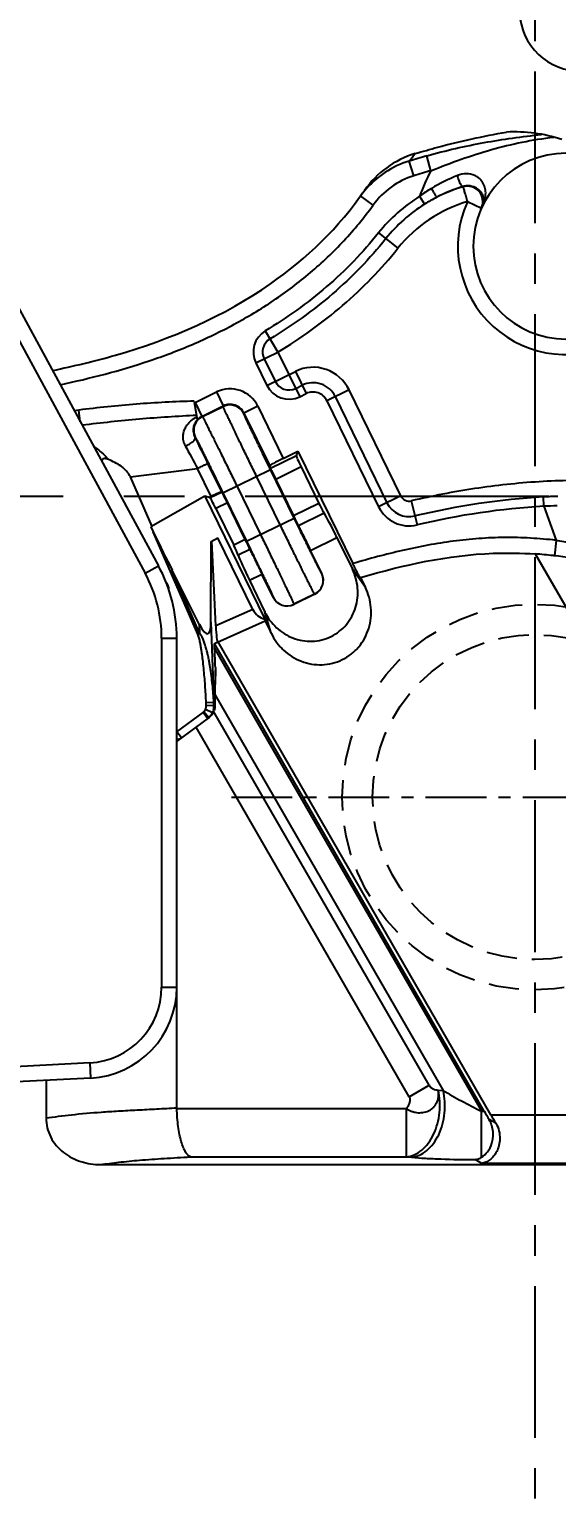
# Model space of a CAD drawing. Header units: millimetres. Extents: x 28656 to 29764, y -21384 to -20601.
# Drawn here: x 29543.46 to 29560.83, y -20935.27 to -20886.88 of the extents above; entities that cross this region are included whole.
import ezdxf

# ---------------------------------------------------------------- set-up
doc = ezdxf.new("R2010")
doc.units = ezdxf.units.MM
doc.header["$LTSCALE"] = 8
doc.linetypes.add('CENTER', pattern=[2, 1.25, -0.25, 0.25, -0.25])
doc.linetypes.add('HIDDEN', pattern=[0.375, 0.25, -0.125])
doc.layers.get('DEFPOINTS').update_dxf_attribs({"color": 6})
doc.layers.add('Cav-cor', color=30, linetype='Continuous')
doc.layers.add('CL', color=1, linetype='Continuous')
doc.layers.add('dim', color=3, linetype='Continuous', lineweight=15)
doc.styles.get("Standard").update_dxf_attribs({"font": 'txt.shx', "width": 0.8, "bigfont": 'chineset.shx'})
doc.dimstyles.new('ISO-25', dxfattribs={"dimtxt": 5, "dimasz": 4, "dimexe": 0.3, "dimexo": 0.3, "dimtad": 0, "dimzin": 1, "dimdsep": 46, "dimtxsty": 'Standard', "dimcen": 0, "dimclrd": 3, "dimclre": 3, "dimclrt": 3, "dimazin": 0, "dimtfac": 1, "dimtofl": 0, "dimtmove": 0, "dimatfit": 0, "dimfxl": 0, "dimarcsym": 0})

# ---------------------------------------------------------------- blocks, each defined once
blk = doc.blocks.new('*D26675')
at = {"layer": 'DEFPOINTS', "color": 0}
for p in [(29500.117, -20934.266), (29620.117, -20934.266), (29500.117, -21006.249)]:
    blk.add_point(p, dxfattribs=at)
at = {"layer": 'dim', "color": 3, "lineweight": -2}
for p, q in [((29500.117, -20934.566), (29500.117, -21006.549)), ((29620.117, -20934.566), (29620.117, -21006.549)), ((29504.117, -21006.249), (29551.159, -21006.249)), ((29616.117, -21006.249), (29569.076, -21006.249))]:
    blk.add_line(p, q, dxfattribs=at)
at = {"layer": 'dim', "color": 3}
for points in [[(29504.117, -21005.582), (29504.117, -21006.916), (29500.117, -21006.249)], [(29616.117, -21006.916), (29616.117, -21005.582), (29620.117, -21006.249)]]:
    blk.add_solid(points, dxfattribs=at)
at = {"layer": 'dim', "color": 3, "insert": (29560.117, -21006.249), "char_height": 5, "attachment_point": 5}
blk.add_mtext('120.00', dxfattribs=at)

msp = doc.modelspace()

# ---------------------------------------------------------------- linework, layer by layer
at = {"linetype": 'CENTER', "ltscale": 0.5}
msp.add_line((29560.117, -20648.266), (29560.117, -20998.266), dxfattribs=at)
at = {"color": 8, "linetype": 'CENTER', "ltscale": 0.2}
msp.add_line((29550.117, -20912.166), (29570.117, -20912.166), dxfattribs=at)
at = {"color": 8, "linetype": 'HIDDEN', "ltscale": 0.5}
for radius in [6.35, 5.35]:
    msp.add_circle((29560.117, -20912.166), radius, dxfattribs=at)
at = {"layer": 'Cav-cor', "color": 241}
for p, q in [((29556.693, -20891.537), (29556.554, -20891.048)), ((29556.126, -20891.705), (29555.976, -20891.219)), ((29554.786, -20892.668), (29554.373, -20892.369)), ((29556.318, -20892.379), (29556.48, -20892.638)), ((29557.891, -20892.556), (29558.356, -20892.766)), ((29541.404, -20893.981), (29547.272, -20904.789)), ((29541.843, -20893.742), (29547.711, -20904.55)), ((29554.967, -20893.584), (29555.603, -20894.092)), ((29551.231, -20896.813), (29551.651, -20897.511)), ((29550.919, -20897.868), (29551.651, -20897.511)), ((29551.193, -20897.734), (29551.553, -20898.471)), ((29551.651, -20897.511), (29552.368, -20898.98)), ((29550.919, -20897.868), (29551.279, -20898.605)), ((29551.279, -20898.605), (29552.224, -20898.144)), ((29552.224, -20898.144), (29552.581, -20898.876)), ((29548.919, -20899.168), (29549.625, -20898.824)), ((29549.625, -20898.824), (29549.848, -20899.283)), ((29552.234, -20898.706), (29552.447, -20898.602)), ((29553.996, -20898.754), (29553.264, -20899.111)), ((29555.7, -20902.248), (29553.996, -20898.754)), ((29548.892, -20899.126), (29548.899, -20899.167)), ((29548.999, -20899.736), (29548.899, -20899.167)), ((29548.899, -20899.167), (29548.901, -20899.177)), ((29548.919, -20899.168), (29549.142, -20899.627)), ((29549.142, -20899.627), (29549.848, -20899.283)), ((29549.16, -20899.633), (29549.842, -20899.301)), ((29549.842, -20899.301), (29549.848, -20899.283)), ((29550.988, -20899.294), (29550.53, -20899.517)), ((29550.988, -20899.294), (29551.825, -20901.01)), ((29552.368, -20898.98), (29552.581, -20898.876)), ((29553.264, -20899.111), (29554.968, -20902.605)), ((29553.538, -20898.977), (29555.242, -20902.471)), ((29545.086, -20899.421), (29544.937, -20899.44)), ((29545.135, -20899.804), (29545.086, -20899.421)), ((29549.142, -20899.627), (29549.16, -20899.633)), ((29550.524, -20899.535), (29550.53, -20899.517)), ((29550.53, -20899.517), (29551.379, -20901.257)), ((29548.922, -20900.314), (29548.926, -20900.315)), ((29549.8, -20902.111), (29549.344, -20901.176)), ((29552.257, -20900.926), (29551.404, -20901.342)), ((29551.825, -20901.01), (29552.309, -20900.774)), ((29552.257, -20900.926), (29552.309, -20900.774)), ((29552.309, -20900.774), (29554.115, -20904.476)), ((29546.79, -20901.623), (29548.996, -20901.342)), ((29547.5, -20903.251), (29546.79, -20901.623)), ((29549.447, -20902.267), (29548.996, -20901.342)), ((29549.836, -20902.141), (29551.402, -20901.377)), ((29551.723, -20903.199), (29550.944, -20901.6)), ((29551.379, -20901.257), (29551.404, -20901.342)), ((29552.182, -20902.975), (29551.402, -20901.377)), ((29552.414, -20901.294), (29551.576, -20901.703)), ((29551.576, -20901.703), (29552.161, -20902.903)), ((29552.414, -20901.294), (29553, -20902.494)), ((29549.807, -20902.121), (29549.413, -20902.313)), ((29549.807, -20902.121), (29549.8, -20902.111)), ((29549.836, -20902.141), (29550.615, -20903.739)), ((29550.294, -20901.917), (29551.074, -20903.515)), ((29549.242, -20902.255), (29547.462, -20903.269)), ((29549.413, -20902.313), (29549.242, -20902.255)), ((29549.242, -20902.255), (29551.216, -20906.301)), ((29549.447, -20902.267), (29549.378, -20902.301)), ((29549.986, -20902.478), (29549.606, -20902.664)), ((29549.606, -20902.664), (29550.191, -20903.864)), ((29550.571, -20903.678), (29549.986, -20902.478)), ((29553, -20902.494), (29552.161, -20902.903)), ((29555.7, -20902.248), (29554.968, -20902.605)), ((29556.045, -20902.411), (29556.233, -20903.204)), ((29560.416, -20902.587), (29560.399, -20902.282)), ((29560.416, -20902.587), (29560.818, -20903.71)), ((29550.615, -20903.739), (29552.182, -20902.975)), ((29553.17, -20902.815), (29552.322, -20903.228)), ((29547.462, -20903.269), (29547.542, -20903.432)), ((29549.009, -20906.797), (29547.542, -20903.432)), ((29549.445, -20903.751), (29549.674, -20903.624)), ((29550.827, -20905.987), (29549.674, -20903.624)), ((29552.725, -20904.041), (29553.595, -20903.617)), ((29553.595, -20903.617), (29554.105, -20904.663)), ((29549.44, -20906.4), (29549.445, -20903.751)), ((29549.599, -20906.529), (29549.472, -20903.736)), ((29550.571, -20903.678), (29550.191, -20903.864)), ((29550.728, -20904.006), (29550.339, -20904.195)), ((29553.096, -20904.802), (29552.724, -20904.041)), ((29560.818, -20903.71), (29560.759, -20904.217)), ((29547.272, -20904.789), (29547.711, -20904.55)), ((29560.13, -20904.158), (29570.796, -20922.633)), ((29547.973, -20905.112), (29548.008, -20905.177)), ((29549.059, -20906.472), (29548.162, -20904.688)), ((29549.07, -20906.77), (29548.162, -20904.688)), ((29550.71, -20905.024), (29551.121, -20904.823)), ((29550.71, -20905.024), (29551.22, -20906.07)), ((29551.492, -20905.584), (29551.121, -20904.823)), ((29553.096, -20904.802), (29553.092, -20904.801)), ((29554.53, -20905.257), (29554.105, -20904.663)), ((29554.372, -20904.932), (29554.53, -20905.257)), ((29547.999, -20905.181), (29548.008, -20905.177)), ((29551.494, -20905.58), (29551.492, -20905.584)), ((29552.861, -20905.484), (29552.174, -20905.819)), ((29552.857, -20905.483), (29552.176, -20905.815)), ((29552.861, -20905.484), (29552.857, -20905.483)), ((29550.827, -20905.987), (29549.599, -20906.529)), ((29551.426, -20906.771), (29551.22, -20906.07)), ((29552.176, -20905.815), (29552.174, -20905.819)), ((29549.059, -20906.472), (29549.07, -20906.77)), ((29549.44, -20906.4), (29549.537, -20909.048)), ((29549.555, -20907.105), (29551.233, -20906.365)), ((29551.229, -20906.367), (29551.426, -20906.771)), ((29547.817, -20906.936), (29548.317, -20906.936)), ((29547.817, -20906.936), (29547.817, -20918.419)), ((29548.317, -20922.398), (29548.317, -20906.936)), ((29549.07, -20906.77), (29549.009, -20906.797)), ((29558.67, -20922.633), (29549.675, -20907.053)), ((29558.449, -20922.511), (29549.555, -20907.105)), ((29549.562, -20907.269), (29549.555, -20907.105)), ((29549.562, -20907.269), (29558.362, -20922.511)), ((29549.587, -20907.894), (29549.586, -20908.04)), ((29549.587, -20907.894), (29549.589, -20908.04)), ((29549.586, -20908.04), (29549.586, -20908.191)), ((29549.568, -20908.788), (29549.567, -20909.066)), ((29549.568, -20908.788), (29557.097, -20921.829)), ((29548.317, -20910.012), (29549.181, -20909.376)), ((29549.332, -20909.581), (29549.181, -20909.376)), ((29549.379, -20909.541), (29549.206, -20909.354)), ((29549.493, -20909.387), (29549.263, -20909.277)), ((29549.537, -20909.048), (29549.284, -20909.059)), ((29549.288, -20909.155), (29549.284, -20909.059)), ((29549.542, -20909.144), (29549.288, -20909.155)), ((29549.536, -20909.352), (29549.532, -20909.361)), ((29556.628, -20921.652), (29549.532, -20909.361)), ((29549.542, -20909.144), (29549.537, -20909.048)), ((29549.542, -20909.144), (29549.566, -20909.125)), ((29549.567, -20909.066), (29549.566, -20909.115)), ((29549.566, -20909.115), (29549.566, -20909.205)), ((29548.317, -20910.329), (29549.358, -20909.562)), ((29555.974, -20922.03), (29548.95, -20909.863)), ((29548.468, -20910.218), (29548.317, -20910.013)), ((29547.817, -20918.419), (29548.317, -20918.419)), ((29545.448, -20920.916), (29500.117, -20923.291)), ((29545.448, -20920.916), (29545.474, -20921.415)), ((29545.474, -20921.415), (29500.117, -20923.792)), ((29544.011, -20921.492), (29544.011, -20922.732)), ((29555.974, -20922.03), (29556.628, -20921.652)), ((29556.929, -20921.815), (29557.097, -20921.829)), ((29548.317, -20922.398), (29548.318, -20922.419)), ((29548.318, -20922.419), (29555.883, -20922.419)), ((29555.883, -20924.013), (29555.883, -20922.419)), ((29558.362, -20922.511), (29558.449, -20922.511)), ((29558.362, -20924.023), (29558.362, -20922.511)), ((29558.83, -20922.906), (29558.61, -20922.784)), ((29558.67, -20922.633), (29570.796, -20922.633)), ((29545.805, -20924.266), (29582.863, -20924.266)), ((29548.771, -20924.013), (29555.883, -20924.013)), ((29555.883, -20924.013), (29556.051, -20924.027)), ((29558.367, -20924.227), (29558.145, -20924.104)), ((29570.796, -20924.227), (29558.367, -20924.227))]:
    msp.add_line(p, q, dxfattribs=at)
for centre, radius, start, end in [((29561.609, -20886.254), 2, 187.1034, 7.1034), ((29559.426, -20895.358), 5.1, 72.02, 92.7002), ((29557.059, -20893.953), 3.108, 106.6447, 145.3464), ((29542.851, -20880.667), 16.842, 321.2017, 322.2601), ((29564.155, -20917.778), 27.789, 105.874, 107.117), ((29561.146, -20894.024), 3.06, 0.2231, 359.7925), ((29556.883, -20894.178), 3.094, 107.0501, 140.094), ((29564.195, -20917.913), 27.422, 105.8774, 107.1138), ((29561.146, -20894.024), 5.1, 150.821, 161.1923), ((29556.891, -20894.184), 2.594, 107.1662, 144.2365), ((29559.665, -20897.023), 5.725, 111.5547, 121.0835), ((29557.891, -20892.557), 0.51, 335.8004, 106.3413), ((29556.891, -20894.185), 3.105, 140.0705, 144.1993), ((29559.185, -20896.957), 5.402, 122.0585, 141.3521), ((29559.599, -20896.905), 5.59, 121.1318, 125.945), ((29559.245, -20897.048), 5.204, 116.9603, 122.0825), ((29559.295, -20897.135), 5.305, 106.9071, 117.0144), ((29559.186, -20896.958), 5.098, 106.3856, 116.827), ((29560.979, -20893.796), 3.665, 151.7112, 151.8512), ((29559.186, -20896.957), 5.096, 122.0588, 141.3526), ((29559.185, -20896.957), 4.587, 106.3822, 141.3528), ((29561.146, -20894.024), 3.57, 155.7336, 299.5719), ((29551.651, -20897.511), 0.814, 121.0553, 205.9996), ((29551.651, -20897.511), 0.509, 121.0559, 205.9997), ((29552.805, -20899.335), 1.325, 25.9866, 116.0136), ((29550.072, -20899.741), 1.02, 26.0012, 115.9996), ((29552.011, -20898.248), 0.814, 206.0002, 295.9998), ((29552.011, -20898.248), 0.509, 206.0002, 295.9998), ((29552.805, -20899.335), 0.816, 25.9831, 116.017), ((29552.805, -20899.335), 0.51, 25.9648, 116.0349), ((29549.367, -20900.086), 1.022, 116.0331, 117.1469), ((29550.065, -20899.759), 0.51, 26.0053, 115.9947), ((29550.072, -20899.741), 0.51, 25.993, 116.007), ((29549.384, -20900.091), 0.51, 138.5097, 205.9899), ((29549.366, -20900.085), 0.51, 116.0011, 136.0451), ((29549.379, -20900.087), 0.503, 137.2671, 138.4712), ((29549.386, -20900.094), 0.514, 116.0833, 137.2404), ((29622.737, -20861.416), 83.856, 207.85506, 208.43262), ((29312.585, -21016.611), 263.401, 25.99219, 26.20093), ((29555.975, -20902.114), 1.12, 206.0053, 283.337), ((29555.975, -20902.113), 0.816, 206.0467, 283.2939), ((29555.975, -20902.114), 0.306, 205.9927, 283.3494), ((29561.827, -20926.649), 24.409, 93.3557, 103.419), ((29561.827, -20926.649), 24.104, 93.3565, 103.4199), ((29561.636, -20923.993), 21.746, 92.0215, 93.2611), ((29561.07, -20920.538), 17.963, 90.6975, 92.0847), ((29543.317, -20906.936), 5, 0, 28.5), ((29559.183, -20917.79), 13.665, 83.5588, 86.0241), ((29559.156, -20918.04), 13.916, 83.3857, 83.5657), ((29559.097, -20918.497), 14.376, 78.824, 83.3621), ((29543.317, -20906.936), 4.5, 0, 28.5), ((29552.633, -20905.024), 0.51, 296.0053, 25.9947), ((29551.952, -20905.357), 0.51, 206.0053, 295.9947), ((29549.032, -20909.167), 0.256, 334.4499, 2.5795), ((29549.036, -20909.171), 0.505, 309.4529, 334.7386), ((29549.033, -20909.167), 0.509, 312.7901, 334.4651), ((29549.031, -20909.168), 0.511, 334.6099, 344.3533), ((29549.032, -20909.168), 0.51, 344.364, 2.7472), ((29549.296, -20909.24), 0.265, 329.8855, 331.3767), ((29549.297, -20909.241), 0.264, 331.377, 332.8714), ((29549.276, -20909.232), 0.287, 335.2539, 340.6033), ((29545.317, -20918.419), 2.5, 273, 0), ((29545.317, -20918.419), 3, 273, 0)]:
    msp.add_arc(centre, radius, start, end, dxfattribs=at)
for centre, major_axis, ratio, start_param, end_param in [((29551.837, -20901.034), (0.458, 0.224), 0.052408, 1.570796, 3.132866), ((29552.433, -20901.285), (-0.175, 0.36), 0.052408, 0.05236, 1.570796), ((29551.579, -20901.701), (-0.175, 0.36), 0.008727, 0.05236, 1.570796), ((29549.525, -20902.245), (0.275, 0.134), 0.05238, 0.008722, 1.836185), ((29549.982, -20902.48), (-0.175, 0.36), 0.008727, -1.570796, -0.05236), ((29549.587, -20902.673), (-0.175, 0.36), 0.052408, -1.570796, -0.05236), ((29553.018, -20902.485), (-0.175, 0.36), 0.052408, -4.712389, -3.575393), ((29552.164, -20902.901), (-0.175, 0.36), 0.008727, -4.712389, -3.575393), ((29553.548, -20903.64), (-0.438, 0.899), 0.052408, -1.570796, -0.4338), ((29545.586, -20898.948), (-3.27, 7.006), 0.020867, -4.027633, -3.761994), ((29550.172, -20903.873), (-0.175, 0.36), 0.052408, -2.707793, -1.570796), ((29550.568, -20903.68), (-0.175, 0.36), 0.008727, -2.707793, -1.570796), ((29550.757, -20905.001), (-0.438, 0.899), 0.052408, 0.4338, 1.570796), ((29552.637, -20905.026), (0.482, -0.166), 0.999924, -0.78536, 0.78536), ((29551.951, -20905.36), (0.166, 0.482), 0.999924, 2.356233, 3.926953), ((29551.208, -20905.819), (0.258, -0.441), 0.813743, -1.663532, -0.605843), ((29548.876, -20904.872), (-0.462, 1.918), 0.169361, -3.768241, -2.53197), ((29549.643, -20906.509), (-0.023, 0.547), 0.081481, 1.602647, 3.173443), ((29551.009, -20905.907), (-0.224, 0.459), 0.052369, -3.143603, -2.630495), ((29549.467, -20907.105), (-0.106, 2.177), 0.04002, -1.944043, -1.648439), ((29558.622, -20922.511), (-0.931, 1.598), 0.080621, 1.523876, 1.695571), ((29558.842, -20922.633), (-0.931, 1.598), 0.080621, 1.523876, 1.695571)]:
    msp.add_ellipse(centre, major_axis=major_axis, ratio=ratio, start_param=start_param, end_param=end_param, dxfattribs=at)
for points, knots in [([(29556.169, -20890.975), (29556.417, -20890.901), (29557.411, -20890.62), (29558.422, -20890.396), (29559.185, -20890.264)], [0, 0, 0, 0, 0.250056, 1, 1, 1, 1]), ([(29556.554, -20891.048), (29556.869, -20890.959), (29557.496, -20890.798), (29558.44, -20890.605), (29559.385, -20890.456), (29560.017, -20890.378), (29560.336, -20890.342)], [0, 0, 0, 0, 0.254782, 0.504397, 0.750122, 1, 1, 1, 1]), ([(29556.693, -20891.537), (29557.021, -20891.403), (29557.678, -20891.154), (29558.678, -20890.833), (29559.698, -20890.581), (29560.391, -20890.472), (29560.743, -20890.434)], [0, 0, 0, 0, 0.252364, 0.500565, 0.748091, 1, 1, 1, 1]), ([(29558.396, -20892.682), (29558.421, -20892.631), (29558.462, -20892.524), (29558.497, -20892.353), (29558.496, -20892.173), (29558.455, -20892.023), (29558.392, -20891.908), (29558.325, -20891.825), (29558.238, -20891.751), (29558.088, -20891.668), (29557.852, -20891.622), (29557.657, -20891.661), (29557.562, -20891.698)], [0, 0, 0, 0, 0.099242, 0.199252, 0.301429, 0.408708, 0.466057, 0.527045, 0.59271, 0.663917, 0.823031, 1, 1, 1, 1]), ([(29557.562, -20891.698), (29557.567, -20891.721), (29557.578, -20891.766), (29557.598, -20891.833), (29557.623, -20891.895), (29557.649, -20891.951), (29557.676, -20891.998), (29557.699, -20892.029), (29557.717, -20892.046), (29557.732, -20892.057), (29557.745, -20892.061), (29557.752, -20892.059)], [0, 0, 0, 0, 0.163314, 0.330473, 0.492091, 0.640498, 0.768925, 0.872292, 0.913601, 0.948112, 1, 1, 1, 1]), ([(29558.396, -20892.682), (29558.408, -20892.657), (29558.428, -20892.601), (29558.438, -20892.511), (29558.426, -20892.412), (29558.387, -20892.307), (29558.311, -20892.198), (29558.184, -20892.095), (29558.031, -20892.04), (29557.879, -20892.031), (29557.795, -20892.046), (29557.752, -20892.059)], [0, 0, 0, 0, 0.076578, 0.156275, 0.242563, 0.339807, 0.454045, 0.59419, 0.772596, 0.880326, 1, 1, 1, 1]), ([(29544.219, -20898.118), (29544.915, -20897.971), (29547.492, -20897.366), (29551.258, -20895.722), (29553.653, -20893.414), (29554.502, -20892.186)], [0, 0, 0, 0, 0.171828, 0.635929, 1, 1, 1, 1]), ([(29556.71, -20892.12), (29556.719, -20892.139), (29556.738, -20892.175), (29556.766, -20892.229), (29556.793, -20892.278), (29556.819, -20892.322), (29556.841, -20892.358), (29556.858, -20892.382), (29556.869, -20892.396), (29556.876, -20892.403), (29556.881, -20892.407), (29556.884, -20892.409), (29556.885, -20892.409)], [0, 0, 0, 0, 0.183361, 0.363739, 0.532557, 0.683031, 0.809124, 0.905943, 0.942062, 0.969643, 0.988722, 1, 1, 1, 1]), ([(29557.748, -20892.067), (29557.748, -20892.069), (29557.749, -20892.073), (29557.751, -20892.081), (29557.755, -20892.094), (29557.763, -20892.119), (29557.775, -20892.161), (29557.792, -20892.221), (29557.814, -20892.293), (29557.838, -20892.375), (29557.864, -20892.464), (29557.882, -20892.525), (29557.891, -20892.556)], [0, 0, 0, 0, 0.008025, 0.025178, 0.051259, 0.086067, 0.180629, 0.305124, 0.455143, 0.625299, 0.809522, 1, 1, 1, 1]), ([(29544.473, -20898.586), (29544.969, -20898.479), (29545.957, -20898.249), (29547.416, -20897.816), (29548.84, -20897.275), (29550.214, -20896.617), (29551.52, -20895.833), (29552.739, -20894.916), (29553.844, -20893.865), (29554.49, -20893.079), (29554.786, -20892.668)], [0, 0, 0, 0, 0.12498, 0.24996, 0.374943, 0.499937, 0.624944, 0.749956, 0.87499, 1, 1, 1, 1]), ([(29554.967, -20893.584), (29554.708, -20893.907), (29554.16, -20894.528), (29553.255, -20895.379), (29552.277, -20896.145), (29551.585, -20896.6), (29551.231, -20896.813)], [0, 0, 0, 0, 0.249981, 0.499988, 0.750006, 1, 1, 1, 1]), ([(29555.205, -20893.775), (29554.941, -20894.105), (29554.381, -20894.74), (29553.456, -20895.609), (29552.458, -20896.392), (29551.75, -20896.857), (29551.388, -20897.075)], [0, 0, 0, 0, 0.249981, 0.499988, 0.750006, 1, 1, 1, 1]), ([(29551.651, -20897.511), (29552.026, -20897.285), (29552.758, -20896.804), (29553.792, -20895.992), (29554.75, -20895.092), (29555.329, -20894.434), (29555.603, -20894.092)], [0, 0, 0, 0, 0.250022, 0.500028, 0.75002, 1, 1, 1, 1]), ([(29548.892, -20899.126), (29548.574, -20899.134), (29547.938, -20899.159), (29546.667, -20899.242), (29545.717, -20899.341), (29545.086, -20899.421)], [0, 0, 0, 0, 0.250008, 0.500018, 1, 1, 1, 1]), ([(29550.944, -20901.6), (29550.872, -20901.452), (29550.73, -20901.161), (29550.556, -20900.803), (29550.423, -20900.528), (29550.33, -20900.336), (29550.244, -20900.156), (29550.164, -20899.99), (29550.092, -20899.839), (29550.028, -20899.704), (29549.98, -20899.603), (29549.946, -20899.532), (29549.924, -20899.485), (29549.905, -20899.444), (29549.888, -20899.408), (29549.874, -20899.377), (29549.863, -20899.351), (29549.855, -20899.333), (29549.85, -20899.322), (29549.847, -20899.315), (29549.845, -20899.309), (29549.843, -20899.305), (29549.842, -20899.303), (29549.842, -20899.301), (29549.842, -20899.301)], [0, 0, 0, 0, 0.193911, 0.380529, 0.468866, 0.552746, 0.631361, 0.703966, 0.769855, 0.828415, 0.87907, 0.901284, 0.921351, 0.939221, 0.954848, 0.968202, 0.979253, 0.987972, 0.99145, 0.994338, 0.996636, 0.998344, 0.999462, 1, 1, 1, 1]), ([(29548.975, -20899.598), (29548.344, -20899.624), (29547.082, -20899.707), (29545.825, -20899.842), (29545.198, -20899.921)], [0, 0, 0, 0, 0.499999, 1, 1, 1, 1]), ([(29548.597, -20900.596), (29548.57, -20900.545), (29548.531, -20900.438), (29548.519, -20900.277), (29548.545, -20900.132), (29548.596, -20900.003), (29548.668, -20899.891), (29548.757, -20899.793), (29548.862, -20899.709), (29548.941, -20899.664), (29548.983, -20899.644)], [0, 0, 0, 0, 0.152684, 0.290645, 0.416927, 0.535458, 0.649722, 0.762744, 0.878066, 1, 1, 1, 1]), ([(29548.922, -20900.314), (29548.906, -20900.282), (29548.883, -20900.219), (29548.867, -20900.125), (29548.867, -20900.041), (29548.882, -20899.945), (29548.921, -20899.839), (29548.971, -20899.767), (29548.999, -20899.736)], [0, 0, 0, 0, 0.173577, 0.324295, 0.45788, 0.579098, 0.797339, 1, 1, 1, 1]), ([(29549.16, -20899.633), (29549.161, -20899.633), (29549.162, -20899.634), (29549.163, -20899.637), (29549.166, -20899.641), (29549.168, -20899.646), (29549.172, -20899.652), (29549.178, -20899.663), (29549.188, -20899.681), (29549.201, -20899.706), (29549.216, -20899.736), (29549.234, -20899.771), (29549.255, -20899.812), (29549.278, -20899.857), (29549.314, -20899.928), (29549.364, -20900.028), (29549.43, -20900.161), (29549.505, -20900.311), (29549.587, -20900.476), (29549.675, -20900.656), (29549.77, -20900.847), (29549.904, -20901.12), (29550.08, -20901.478), (29550.222, -20901.769), (29550.294, -20901.917)], [0, 0, 0, 0, 0.000538, 0.001656, 0.003364, 0.005662, 0.00855, 0.012028, 0.020747, 0.031798, 0.045152, 0.060779, 0.078649, 0.098716, 0.12093, 0.171585, 0.230145, 0.296034, 0.368639, 0.447254, 0.531134, 0.619471, 0.806089, 1, 1, 1, 1]), ([(29551.402, -20901.377), (29551.344, -20901.258), (29551.231, -20901.025), (29551.092, -20900.739), (29550.986, -20900.519), (29550.912, -20900.365), (29550.843, -20900.221), (29550.779, -20900.088), (29550.722, -20899.967), (29550.671, -20899.859), (29550.633, -20899.778), (29550.606, -20899.721), (29550.589, -20899.684), (29550.573, -20899.651), (29550.56, -20899.622), (29550.549, -20899.597), (29550.54, -20899.576), (29550.533, -20899.562), (29550.53, -20899.552), (29550.527, -20899.547), (29550.526, -20899.543), (29550.524, -20899.539), (29550.524, -20899.537), (29550.524, -20899.536), (29550.524, -20899.535)], [0, 0, 0, 0, 0.1939, 0.380507, 0.468839, 0.552715, 0.631325, 0.703926, 0.769812, 0.82837, 0.879023, 0.901237, 0.921305, 0.939175, 0.954804, 0.96816, 0.979214, 0.987936, 0.991417, 0.994308, 0.99661, 0.998322, 0.999447, 1, 1, 1, 1]), ([(29545.566, -20900.598), (29545.61, -20900.63), (29545.788, -20900.765), (29545.951, -20900.92), (29546.061, -20901.046)], [0, 0, 0, 0, 0.24522, 1, 1, 1, 1]), ([(29548.597, -20900.596), (29548.62, -20900.589), (29548.665, -20900.572), (29548.73, -20900.54), (29548.791, -20900.503), (29548.844, -20900.463), (29548.885, -20900.423), (29548.91, -20900.388), (29548.922, -20900.362), (29548.927, -20900.344), (29548.927, -20900.328), (29548.924, -20900.318), (29548.922, -20900.314)], [0, 0, 0, 0, 0.155921, 0.316447, 0.47303, 0.618373, 0.746058, 0.851458, 0.89549, 0.934129, 0.968411, 1, 1, 1, 1]), ([(29548.926, -20900.315), (29548.926, -20900.315), (29548.927, -20900.316), (29548.928, -20900.318), (29548.93, -20900.321), (29548.932, -20900.325), (29548.935, -20900.33), (29548.94, -20900.339), (29548.948, -20900.353), (29548.959, -20900.373), (29548.971, -20900.397), (29548.986, -20900.425), (29549.003, -20900.457), (29549.021, -20900.494), (29549.05, -20900.55), (29549.09, -20900.63), (29549.144, -20900.736), (29549.204, -20900.856), (29549.269, -20900.988), (29549.34, -20901.132), (29549.416, -20901.285), (29549.524, -20901.503), (29549.664, -20901.79), (29549.778, -20902.022), (29549.836, -20902.141)], [0, 0, 0, 0, 0.000553, 0.001678, 0.00339, 0.005692, 0.008583, 0.012064, 0.020786, 0.03184, 0.045196, 0.060825, 0.078695, 0.098763, 0.120977, 0.17163, 0.230188, 0.296074, 0.368675, 0.447286, 0.531161, 0.619493, 0.8061, 1, 1, 1, 1]), ([(29546.061, -20901.046), (29546.051, -20901.042), (29546.029, -20901.034), (29545.995, -20901.024), (29545.961, -20901.018), (29545.932, -20901.016), (29545.909, -20901.02), (29545.892, -20901.025), (29545.876, -20901.033), (29545.859, -20901.049), (29545.846, -20901.077), (29545.844, -20901.1), (29545.845, -20901.112)], [0, 0, 0, 0, 0.124673, 0.249408, 0.374121, 0.498861, 0.561598, 0.624796, 0.687452, 0.749918, 0.875166, 1, 1, 1, 1]), ([(29546.79, -20901.623), (29546.758, -20901.551), (29546.688, -20901.452), (29546.573, -20901.343), (29546.448, -20901.246), (29546.278, -20901.144), (29546.134, -20901.077), (29546.061, -20901.046)], [0, 0, 0, 0, 0.249712, 0.37485, 0.499964, 0.749991, 1, 1, 1, 1]), ([(29548.996, -20901.342), (29549.016, -20901.332), (29549.058, -20901.311), (29549.119, -20901.282), (29549.178, -20901.253), (29549.224, -20901.231), (29549.257, -20901.215), (29549.279, -20901.205), (29549.298, -20901.196), (29549.313, -20901.189), (29549.324, -20901.184), (29549.332, -20901.181), (29549.336, -20901.179), (29549.339, -20901.177), (29549.342, -20901.176), (29549.343, -20901.176), (29549.344, -20901.175), (29549.344, -20901.176)], [0, 0, 0, 0, 0.178021, 0.358488, 0.530748, 0.686062, 0.754824, 0.816509, 0.87034, 0.915544, 0.951428, 0.965759, 0.977636, 0.987027, 0.993899, 0.998223, 1, 1, 1, 1]), ([(29564.508, -20901.892), (29563.803, -20901.811), (29562.385, -20901.711), (29560.252, -20901.75), (29558.132, -20901.976), (29556.736, -20902.248), (29556.045, -20902.411)], [0, 0, 0, 0, 0.250012, 0.500012, 0.750007, 1, 1, 1, 1]), ([(29553.092, -20904.801), (29553.091, -20904.801), (29553.091, -20904.8), (29553.089, -20904.798), (29553.087, -20904.795), (29553.085, -20904.791), (29553.082, -20904.786), (29553.077, -20904.777), (29553.069, -20904.763), (29553.059, -20904.743), (29553.046, -20904.719), (29553.031, -20904.691), (29553.015, -20904.658), (29552.996, -20904.622), (29552.967, -20904.566), (29552.927, -20904.486), (29552.874, -20904.379), (29552.814, -20904.26), (29552.748, -20904.127), (29552.677, -20903.984), (29552.602, -20903.831), (29552.494, -20903.612), (29552.353, -20903.326), (29552.24, -20903.094), (29552.182, -20902.975)], [0, 0, 0, 0, 0.000553, 0.001678, 0.00339, 0.005692, 0.008583, 0.012064, 0.020786, 0.03184, 0.045196, 0.060825, 0.078695, 0.098763, 0.120977, 0.17163, 0.230188, 0.296074, 0.368675, 0.447286, 0.531161, 0.619493, 0.8061, 1, 1, 1, 1]), ([(29551.074, -20903.515), (29551.146, -20903.664), (29551.287, -20903.954), (29551.461, -20904.313), (29551.594, -20904.588), (29551.687, -20904.78), (29551.774, -20904.96), (29551.854, -20905.126), (29551.926, -20905.277), (29551.99, -20905.412), (29552.038, -20905.513), (29552.071, -20905.584), (29552.093, -20905.63), (29552.112, -20905.672), (29552.129, -20905.708), (29552.143, -20905.739), (29552.155, -20905.764), (29552.163, -20905.782), (29552.168, -20905.794), (29552.171, -20905.801), (29552.173, -20905.806), (29552.174, -20905.81), (29552.175, -20905.813), (29552.176, -20905.815), (29552.176, -20905.815)], [0, 0, 0, 0, 0.193911, 0.380529, 0.468866, 0.552746, 0.631361, 0.703966, 0.769855, 0.828415, 0.87907, 0.901284, 0.921351, 0.939221, 0.954848, 0.968202, 0.979253, 0.987972, 0.99145, 0.994338, 0.996636, 0.998344, 0.999462, 1, 1, 1, 1]), ([(29552.857, -20905.483), (29552.857, -20905.482), (29552.856, -20905.481), (29552.854, -20905.479), (29552.852, -20905.475), (29552.849, -20905.47), (29552.845, -20905.464), (29552.839, -20905.453), (29552.83, -20905.435), (29552.817, -20905.41), (29552.801, -20905.38), (29552.783, -20905.344), (29552.762, -20905.304), (29552.739, -20905.258), (29552.704, -20905.188), (29552.653, -20905.088), (29552.587, -20904.955), (29552.512, -20904.805), (29552.43, -20904.639), (29552.342, -20904.46), (29552.248, -20904.269), (29552.113, -20903.995), (29551.938, -20903.637), (29551.796, -20903.347), (29551.723, -20903.199)], [0, 0, 0, 0, 0.000538, 0.001656, 0.003364, 0.005662, 0.00855, 0.012028, 0.020747, 0.031798, 0.045152, 0.060779, 0.078649, 0.098716, 0.12093, 0.171585, 0.230145, 0.296034, 0.368639, 0.447254, 0.531134, 0.619471, 0.806089, 1, 1, 1, 1]), ([(29552.322, -20903.228), (29552.346, -20903.274), (29552.401, -20903.384), (29552.535, -20903.655), (29552.646, -20903.88), (29552.724, -20904.041)], [0, 0, 0, 0, 0.170044, 0.406681, 1, 1, 1, 1]), ([(29560.818, -20903.71), (29560.536, -20903.677), (29559.972, -20903.629), (29559.264, -20903.611), (29558.697, -20903.625), (29558.132, -20903.657), (29557.427, -20903.73), (29556.588, -20903.864), (29555.479, -20904.095), (29554.658, -20904.316), (29554.115, -20904.476)], [0, 0, 0, 0, 0.125002, 0.25, 0.312506, 0.375012, 0.500012, 0.625014, 0.750018, 1, 1, 1, 1]), ([(29550.615, -20903.739), (29550.673, -20903.858), (29550.786, -20904.09), (29550.925, -20904.377), (29551.031, -20904.597), (29551.105, -20904.751), (29551.175, -20904.895), (29551.238, -20905.028), (29551.296, -20905.149), (29551.347, -20905.257), (29551.385, -20905.337), (29551.412, -20905.395), (29551.429, -20905.432), (29551.444, -20905.465), (29551.457, -20905.494), (29551.469, -20905.519), (29551.478, -20905.539), (29551.484, -20905.554), (29551.488, -20905.563), (29551.49, -20905.569), (29551.492, -20905.573), (29551.493, -20905.577), (29551.493, -20905.579), (29551.494, -20905.58), (29551.494, -20905.58)], [0, 0, 0, 0, 0.1939, 0.380507, 0.468839, 0.552715, 0.631325, 0.703926, 0.769812, 0.82837, 0.879023, 0.901237, 0.921305, 0.939175, 0.954804, 0.96816, 0.979214, 0.987936, 0.991417, 0.994308, 0.99661, 0.998322, 0.999447, 1, 1, 1, 1]), ([(29550.728, -20904.006), (29550.75, -20904.052), (29550.802, -20904.163), (29550.933, -20904.436), (29551.043, -20904.662), (29551.121, -20904.823)], [0, 0, 0, 0, 0.170044, 0.406681, 1, 1, 1, 1]), ([(29554.372, -20904.932), (29555.802, -20904.515), (29557.719, -20904.092), (29559.666, -20904.126), (29560.13, -20904.158)], [0, 0, 0, 0, 0.761529, 1, 1, 1, 1]), ([(29562.764, -20904.19), (29562.609, -20904.139), (29562.295, -20904.042), (29561.813, -20903.913), (29561.32, -20903.8), (29560.986, -20903.738), (29560.818, -20903.71)], [0, 0, 0, 0, 0.243564, 0.492496, 0.745217, 1, 1, 1, 1]), ([(29554.351, -20904.917), (29554.345, -20904.908), (29554.332, -20904.888), (29554.31, -20904.851), (29554.284, -20904.805), (29554.242, -20904.728), (29554.185, -20904.617), (29554.139, -20904.525), (29554.115, -20904.476)], [0, 0, 0, 0, 0.061606, 0.14702, 0.253957, 0.379593, 0.67369, 1, 1, 1, 1]), ([(29551.22, -20906.07), (29551.267, -20906.167), (29551.379, -20906.351), (29551.595, -20906.593), (29551.852, -20906.79), (29552.142, -20906.935), (29552.454, -20907.021), (29552.778, -20907.042), (29553.099, -20906.997), (29553.404, -20906.886), (29553.679, -20906.714), (29553.912, -20906.489), (29554.094, -20906.221), (29554.219, -20905.922), (29554.283, -20905.604), (29554.286, -20905.28), (29554.228, -20904.961), (29554.152, -20904.759), (29554.105, -20904.663)], [0, 0, 0, 0, 0.062512, 0.125022, 0.187529, 0.250032, 0.31253, 0.375024, 0.437513, 0.5, 0.562487, 0.624976, 0.68747, 0.749968, 0.812471, 0.874978, 0.937488, 1, 1, 1, 1]), ([(29554.368, -20904.933), (29554.367, -20904.933), (29554.364, -20904.932), (29554.361, -20904.929), (29554.356, -20904.924), (29554.353, -20904.919), (29554.351, -20904.917)], [0, 0, 0, 0, 0.105532, 0.300974, 0.598653, 1, 1, 1, 1]), ([(29548.008, -20905.177), (29548.019, -20905.197), (29548.037, -20905.239), (29548.044, -20905.284), (29548.045, -20905.307)], [0, 0, 0, 0, 0.500006, 1, 1, 1, 1]), ([(29551.426, -20906.771), (29551.476, -20906.875), (29551.597, -20907.074), (29551.829, -20907.333), (29552.106, -20907.546), (29552.418, -20907.702), (29552.754, -20907.794), (29553.102, -20907.817), (29553.448, -20907.769), (29553.776, -20907.65), (29554.072, -20907.464), (29554.323, -20907.222), (29554.519, -20906.933), (29554.653, -20906.611), (29554.722, -20906.27), (29554.725, -20905.921), (29554.663, -20905.578), (29554.581, -20905.361), (29554.53, -20905.257)], [0, 0, 0, 0, 0.062512, 0.125022, 0.187529, 0.250032, 0.312531, 0.375024, 0.437513, 0.5, 0.562487, 0.624976, 0.687469, 0.749968, 0.812471, 0.874978, 0.937488, 1, 1, 1, 1]), ([(29549.284, -20909.059), (29549.279, -20908.964), (29549.27, -20908.774), (29549.252, -20908.489), (29549.23, -20908.204), (29549.205, -20907.92), (29549.179, -20907.683), (29549.155, -20907.494), (29549.135, -20907.353), (29549.113, -20907.212), (29549.087, -20907.071), (29549.06, -20906.955), (29549.034, -20906.863), (29549.018, -20906.819), (29549.009, -20906.797)], [0, 0, 0, 0, 0.125002, 0.250004, 0.375005, 0.500007, 0.625007, 0.687508, 0.750009, 0.812509, 0.875008, 0.937504, 0.968752, 1, 1, 1, 1]), ([(29549.537, -20909.048), (29549.532, -20908.95), (29549.519, -20908.755), (29549.493, -20908.463), (29549.46, -20908.171), (29549.425, -20907.929), (29549.392, -20907.737), (29549.364, -20907.593), (29549.333, -20907.449), (29549.298, -20907.307), (29549.264, -20907.19), (29549.233, -20907.097), (29549.208, -20907.028), (29549.181, -20906.96), (29549.149, -20906.893), (29549.114, -20906.829), (29549.087, -20906.787), (29549.07, -20906.77)], [0, 0, 0, 0, 0.124977, 0.249954, 0.374932, 0.499912, 0.562406, 0.624901, 0.687398, 0.749898, 0.812401, 0.843657, 0.874915, 0.906178, 0.937445, 0.968716, 1, 1, 1, 1]), ([(29549.589, -20908.04), (29549.588, -20908.169), (29549.577, -20908.418), (29549.568, -20908.667), (29549.568, -20908.788)], [0, 0, 0, 0, 0.515331, 1, 1, 1, 1]), ([(29549.525, -20909.373), (29549.505, -20909.408), (29549.456, -20909.477), (29549.393, -20909.535), (29549.358, -20909.562)], [0, 0, 0, 0, 0.477227, 1, 1, 1, 1]), ([(29549.566, -20909.205), (29549.566, -20909.216), (29549.564, -20909.257), (29549.557, -20909.298), (29549.547, -20909.327)], [0, 0, 0, 0, 0.263622, 1, 1, 1, 1]), ([(29548.317, -20910.249), (29548.331, -20910.251), (29548.359, -20910.254), (29548.411, -20910.249), (29548.448, -20910.233), (29548.468, -20910.218)], [0, 0, 0, 0, 0.26813, 0.521065, 1, 1, 1, 1]), ([(29555.883, -20924.013), (29555.927, -20924.009), (29556.016, -20923.993), (29556.192, -20923.931), (29556.402, -20923.795), (29556.618, -20923.561), (29556.792, -20923.265), (29556.916, -20922.924), (29556.984, -20922.557), (29556.993, -20922.182), (29556.957, -20921.934), (29556.929, -20921.815)], [0, 0, 0, 0, 0.049029, 0.099475, 0.206349, 0.323295, 0.450166, 0.584883, 0.724102, 0.863828, 1, 1, 1, 1]), ([(29555.883, -20922.419), (29555.896, -20922.431), (29555.926, -20922.45), (29555.974, -20922.472), (29556.021, -20922.495), (29556.069, -20922.515), (29556.119, -20922.531), (29556.186, -20922.547), (29556.271, -20922.559), (29556.372, -20922.558), (29556.471, -20922.544), (29556.565, -20922.516), (29556.653, -20922.475), (29556.732, -20922.42), (29556.823, -20922.333), (29556.891, -20922.225), (29556.926, -20922.12), (29556.938, -20922.058), (29556.944, -20922.01), (29556.946, -20921.961), (29556.944, -20921.912), (29556.936, -20921.864), (29556.931, -20921.831), (29556.929, -20921.815)], [0, 0, 0, 0, 0.033282, 0.06699, 0.100353, 0.133432, 0.166497, 0.199445, 0.264591, 0.328828, 0.392014, 0.454162, 0.515358, 0.57578, 0.635681, 0.754661, 0.814743, 0.84507, 0.875609, 0.906324, 0.937349, 0.968929, 1, 1, 1, 1]), ([(29555.974, -20922.03), (29555.983, -20922.044), (29555.995, -20922.075), (29556.001, -20922.125), (29555.996, -20922.176), (29555.979, -20922.245), (29555.941, -20922.328), (29555.903, -20922.39), (29555.883, -20922.419)], [0, 0, 0, 0, 0.117088, 0.234357, 0.356036, 0.483074, 0.746255, 1, 1, 1, 1]), ([(29556.051, -20924.027), (29556.095, -20924.023), (29556.184, -20924.007), (29556.36, -20923.944), (29556.57, -20923.809), (29556.786, -20923.575), (29556.96, -20923.279), (29557.084, -20922.938), (29557.152, -20922.571), (29557.161, -20922.195), (29557.125, -20921.948), (29557.097, -20921.829)], [0, 0, 0, 0, 0.049029, 0.099475, 0.206349, 0.323295, 0.450166, 0.584883, 0.724102, 0.863828, 1, 1, 1, 1]), ([(29556.628, -20921.652), (29556.636, -20921.666), (29556.655, -20921.693), (29556.699, -20921.736), (29556.765, -20921.775), (29556.847, -20921.802), (29556.903, -20921.812), (29556.929, -20921.815)], [0, 0, 0, 0, 0.137043, 0.269094, 0.525896, 0.77401, 1, 1, 1, 1]), ([(29557.097, -20921.829), (29557.194, -20921.887), (29557.395, -20922.003), (29557.815, -20922.234), (29558.141, -20922.401), (29558.362, -20922.511)], [0, 0, 0, 0, 0.23613, 0.484996, 1, 1, 1, 1]), ([(29544.011, -20922.732), (29544.147, -20922.713), (29544.425, -20922.675), (29545.029, -20922.603), (29545.688, -20922.543), (29546.41, -20922.499), (29547.021, -20922.466), (29547.662, -20922.433), (29548.097, -20922.409), (29548.317, -20922.398)], [0, 0, 0, 0, 0.094971, 0.195223, 0.422443, 0.55412, 0.697299, 0.847185, 1, 1, 1, 1]), ([(29548.772, -20924.013), (29548.74, -20924.003), (29548.695, -20923.972), (29548.645, -20923.914), (29548.605, -20923.856), (29548.567, -20923.786), (29548.516, -20923.671), (29548.459, -20923.5), (29548.404, -20923.266), (29548.36, -20923.002), (29548.33, -20922.716), (29548.32, -20922.519), (29548.318, -20922.419)], [0, 0, 0, 0, 0.057322, 0.092906, 0.133894, 0.180549, 0.232921, 0.354236, 0.495753, 0.653875, 0.823842, 1, 1, 1, 1]), ([(29544.011, -20922.732), (29544.011, -20922.841), (29544.037, -20923.06), (29544.153, -20923.369), (29544.337, -20923.644), (29544.575, -20923.872), (29544.852, -20924.05), (29545.156, -20924.176), (29545.477, -20924.25), (29545.696, -20924.266), (29545.805, -20924.266)], [0, 0, 0, 0, 0.124916, 0.24984, 0.374792, 0.49978, 0.624802, 0.74985, 0.874917, 1, 1, 1, 1]), ([(29558.362, -20924.023), (29558.437, -20923.976), (29558.58, -20923.84), (29558.695, -20923.608), (29558.742, -20923.382), (29558.745, -20923.185), (29558.705, -20922.979), (29558.647, -20922.847), (29558.61, -20922.784)], [0, 0, 0, 0, 0.191176, 0.418223, 0.548578, 0.690234, 0.841749, 1, 1, 1, 1]), ([(29558.83, -20922.906), (29558.877, -20922.984), (29558.944, -20923.15), (29558.972, -20923.405), (29558.941, -20923.637), (29558.867, -20923.834), (29558.764, -20923.992), (29558.642, -20924.111), (29558.509, -20924.191), (29558.414, -20924.22), (29558.367, -20924.227)], [0, 0, 0, 0, 0.168313, 0.32654, 0.470474, 0.599309, 0.714382, 0.817863, 0.912189, 1, 1, 1, 1]), ([(29545.805, -20924.266), (29546.003, -20924.239), (29546.43, -20924.184), (29547.127, -20924.114), (29547.917, -20924.06), (29548.479, -20924.029), (29548.771, -20924.013)], [0, 0, 0, 0, 0.20167, 0.433271, 0.70533, 1, 1, 1, 1]), ([(29556.051, -20924.027), (29556.203, -20924.039), (29556.526, -20924.061), (29557.224, -20924.092), (29557.77, -20924.102), (29558.145, -20924.104)], [0, 0, 0, 0, 0.217982, 0.462989, 1, 1, 1, 1]), ([(29558.145, -20924.104), (29558.183, -20924.099), (29558.259, -20924.079), (29558.329, -20924.044), (29558.362, -20924.023)], [0, 0, 0, 0, 0.490705, 1, 1, 1, 1])]:
    msp.add_open_spline(points, degree=3, knots=knots, dxfattribs=at)
for points in [[(29549.181, -20909.376), (29549.189, -20909.369), (29549.198, -20909.362), (29549.206, -20909.355)], [(29549.206, -20909.355), (29549.229, -20909.333), (29549.249, -20909.306), (29549.263, -20909.277)]]:
    msp.add_open_spline(points, degree=3, dxfattribs=at)
at = {"layer": 'CL', "color": 6, "linetype": 'CENTER'}
msp.add_line((29592.573, -20902.266), (29533.662, -20902.266), dxfattribs=at)

# ---------------------------------------------------------------- dimensions: what is measured, and where the dimension line sits
at = {"layer": 'dim'}
dim = msp.add_linear_dim(base=(29500.117, -21006.249), p1=(29620.117, -20934.266), p2=(29500.117, -20934.266), angle=180, dimstyle='ISO-25', dxfattribs=at)
dim.commit()
dim.dimension.update_dxf_attribs({"geometry": '*D26675', "text_midpoint": (29560.117, -21006.249)})

doc.saveas('drawing.dxf')
